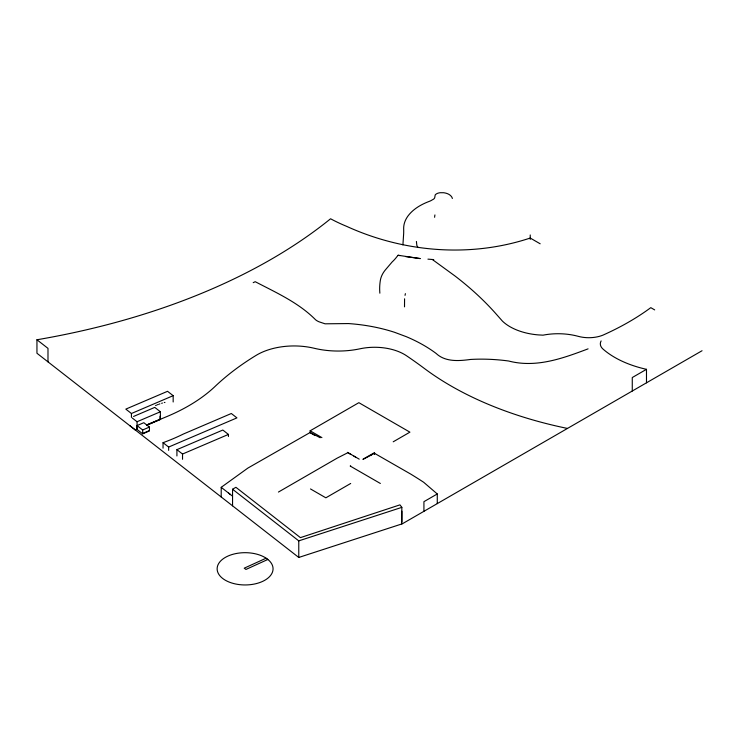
<?xml version="1.0" encoding="UTF-8"?>
<svg xmlns="http://www.w3.org/2000/svg" width="739" height="739" viewBox="0 0 739 739"><rect width="100%" height="100%" fill="white"/><g stroke="black" fill="none" stroke-linecap="round" stroke-linejoin="round"><path stroke-width="1.11" d="M401.804 522.03L401.84 511.212M416.399 241.45L416.879 245.607L418.135 247.556M404.575 298.805L404.51 306.87M402.912 244.923L403.66 233.598A227.547 131.376 0 0 0 403.67 228.942A55.554 32.073 0 0 1 408.224 215.668C413.526 208.777 421.341 204.361 429.359 201.341A11.759 6.79 0 0 0 431.807 200.14L432.491 199.742A12.332 5.108 10.4 0 0 434.754 197.507L435.179 194.985A8.434 4.277 5 0 1 440.038 192.722L443.576 192.722A8.268 3.991 7.1 0 1 449.718 194.893A13.422 6.475 7.1 0 1 452.351 198.495M405.037 295.36L405.388 293.642M399.901 255.602L398.099 255.288L396.815 256.821A45.393 33.865 -7.2 0 1 392.16 261.939L385.176 270.141A47.241 29.237 -0.9 0 0 380.336 280.451A133.583 82.676 -0.9 0 0 379.698 290.649L379.855 293.189M702.05 350.729L402.302 523.803L298.768 557.455L221.192 496.968L221.229 487.306L247.87 468.083L310.14 432.5L320.172 437.728M315.045 435.567L310.14 432.74L310.14 430.809L358.858 402.681L409.914 432.158L393.213 441.802M221.192 487.324L230.54 494.603M232.554 505.827L232.554 489.236L235.917 487.306L300.422 537.632L399.947 504.866L401.84 507.36L401.804 523.969M221.192 496.968L36.95 353.251L36.95 339.764A553.502 319.562 0 0 0 330.573 218.772A181.424 97.76 -4 0 0 346.591 226.328C403.762 252.424 470.29 257.939 530.232 238.05L540.172 243.787M232.554 496.174L228.425 492.959M278.437 492.054L337.307 458.06L347.847 452.711L349.131 453.45M350.656 465.773L350.184 466.041L380.354 483.463M363.098 459.187L374.544 452.582L374.544 454.503M350.692 483.472L325.853 497.818L310.5 488.95M646.486 382.811L646.486 369.324L632.27 377.537L632.27 391.023M371.514 454.919L374.553 453.34L410.653 474.05A451.972 260.95 60 0 1 423.659 482.262L437.276 493.966L423.927 501.67L423.927 511.323M363.071 459.307L371.532 454.928M253.209 282.658L255.223 281.698C276.266 292.69 298.602 302.639 315.571 319.765A14.096 8.748 -0.3 0 0 319.22 321.862L325.058 323.811L348.494 323.571A122.942 70.981 0 0 1 394.663 332.338L406.367 336.707A146.747 84.726 0 0 1 426.274 346.794L428.842 348.402A146.599 84.634 0 0 1 436.112 353.436C445.386 362.175 459.011 361.002 470.595 359.45C483.288 358.711 496.026 359.32 508.608 361.002C536.163 368.188 562.73 358.387 588.078 348.854M266.086 558.213L244.221 568.18L245.958 569.446L267.823 559.478M155.578 405.545L156.437 405.184M173.166 395.679L167.55 391.3L125.815 409.12L131.431 413.507L173.166 395.679L173.166 401.979M133.556 416.454L154.774 407.383L160.381 411.771L160.381 419.475L146.932 425.221M132.235 417.988L137.048 421.738L160.381 411.771M142.664 433.83L142.664 429.969L137.048 425.59L143.828 422.699L149.444 427.077L149.444 430.929L142.664 433.83L136.77 429.23L135.2 429.904L137.315 428.999M146.599 425.027L165.564 417.11A180.464 104.19 0 0 0 215.206 386.303A318.37 183.808 0 0 1 256.073 355.394A52.367 30.234 0 0 1 314.241 348.272A62.482 36.072 0 0 0 360.004 348.79A41.984 24.239 0 0 1 406.589 355.801A593.482 342.647 0 0 1 424.426 368.502A313.622 181.064 0 0 0 567.469 428.435M146.876 424.916L160.686 419.031M142.664 429.969L149.444 427.077M143.348 433.202L149.112 430.735M163.042 442.679L168.649 447.058L236.933 417.886L231.325 413.507L183.327 434.052A167.827 96.892 0 0 1 163.042 442.679L163.042 448.185M176.917 455.963L176.917 449.654L222.818 430.043L228.434 434.421L228.434 436.527M176.917 449.654L182.533 454.032L228.434 434.421M232.554 489.236L298.768 540.865L298.768 557.455M159.024 404.168L159.864 403.863M298.768 540.865L401.84 507.36M161.647 403.291L162.423 403.06M164.27 402.561L164.963 402.395M433.756 259.601L427.936 259.14M405.656 256.59L420.251 258.585L398.118 255.26M349.113 453.441L351.016 454.494M353.889 456.148L355.662 457.136M654.699 309.909L650.791 307.655A270.668 156.271 0 0 1 603.985 334.675L603.163 335.063A24.683 14.253 0 0 1 578.277 336.347A47.157 27.232 0 0 0 543.026 335.164L538.343 334.906A50.03 28.886 0 0 1 502.446 321.132L495.472 313.244A445.294 257.089 0 0 0 454.993 275.989L432.38 259.518M310.14 430.809L321.918 437.608M347.45 452.351L359.228 459.15M36.95 339.764L47.989 348.374L47.989 361.861M129.916 425.71L135.533 430.098M530.232 234.965L530.232 239.39M437.276 493.966L437.276 503.61M182.533 454.032L182.533 459.288M168.649 447.058L168.649 450.365M160.049 416.196L160.049 419.281M137.048 421.738L137.048 429.442M136.77 426.144L136.77 429.23M131.431 413.507L131.431 417.359M157.287 404.824A49.984 32.812 -52 0 1 158.137 404.492M646.486 369.324A91.322 52.718 0 0 1 603.024 349.085A16.47 9.515 0 0 1 601.121 340.928M434.634 217.294A32.304 18.651 0 0 1 434.938 214.929M267.028 558.813L264.58 557.243A27.962 16.138 0 0 0 218.689 563.515A27.962 16.138 0 0 0 247.916 584.872A27.962 16.138 0 0 0 269.107 560.55L267.028 558.813"/></g></svg>
